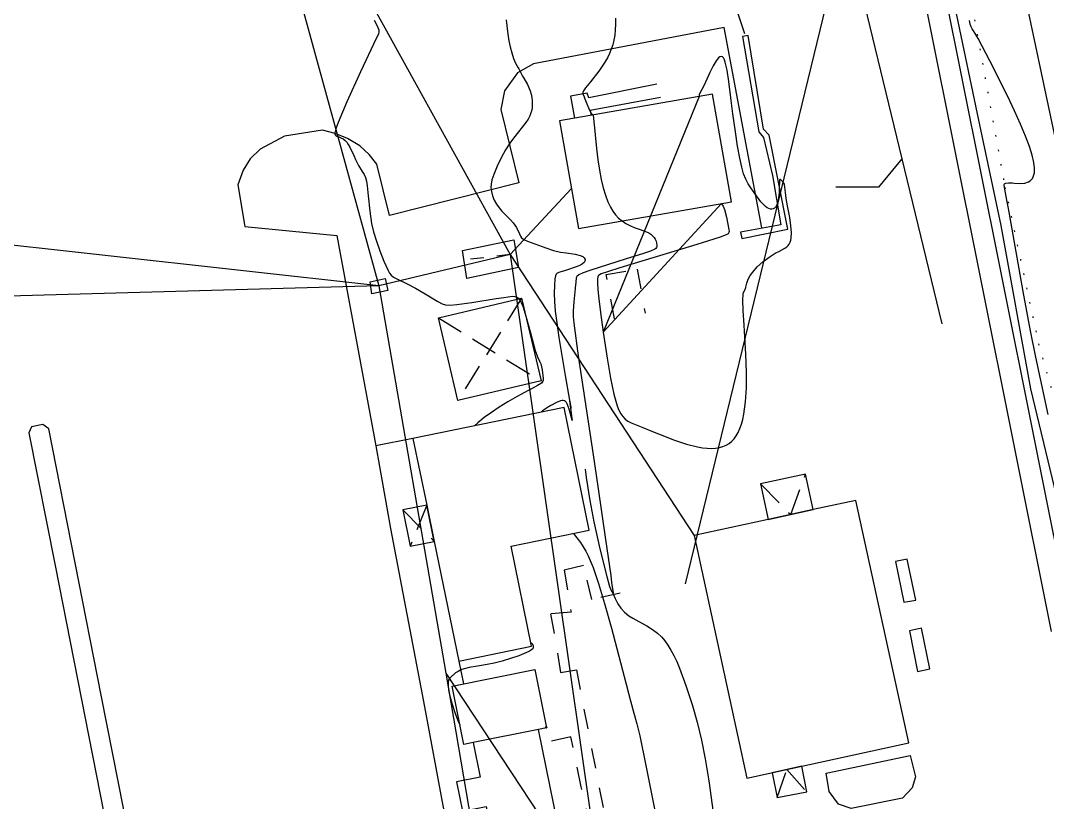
# Model space of a CAD drawing. Header units: metres. Extents: x 1233805 to 1234355, y 654698 to 655114.
# Drawn here: x 1234034.5 to 1234111.5, y 654934 to 654992.7 of the extents above; entities that cross this region are included whole.
import ezdxf

# ---------------------------------------------------------------- set-up
doc = ezdxf.new("R2010")
doc.units = ezdxf.units.M
for name, pattern in [('ИИDash_10_10', [2, 1, -1]), ('ИИDash_15_15', [3, 1.5, -1.5]), ('ИИDash_20_10', [3, 2, -1]), ('ИИDot', [1, 0, -1])]:
    doc.linetypes.add(name, pattern=pattern)
for name, color, linetype, lineweight in [('ИИ_ГОРИЗОНТАЛИ_ОСН', 32, 'Continuous', 25), ('ИИ_ГОРИЗОНТАЛИ_УТОЛЩ', 32, 'Continuous', 30), ('ИИ_ДОРОГИ_АД', 7, 'Continuous', 25), ('ИИ_ДОРОГИ_ЖД', 7, 'Continuous', 25), ('ИИ_ЛЭП_ВН', 250, 'Continuous', 25), ('ИИ_ЛЭП_НН', 250, 'Continuous', 25), ('ИИ_ОТКОС', 7, 'Continuous', 25), ('ИИ_СООРУЖЕНИЕ', 7, 'Continuous', 25), ('ИИ_СТРОЕНИЕ', 7, 'Continuous', 25)]:
    doc.layers.add(name, color=color, linetype=linetype, lineweight=lineweight)

msp = doc.modelspace()

# ---------------------------------------------------------------- linework, layer by layer
at = {"layer": 'ИИ_ГОРИЗОНТАЛИ_ОСН'}
for points, elevation in [([(1234061.02367043, 654992.70291072), (1234061.19896885, 654992.38772495), (1234061.30700509, 654992.15780206), (1234061.36265757, 654991.98176263), (1234061.37363815, 654991.83518692), (1234061.34382629, 654991.69793091), (1234061.25939751, 654991.50606003), (1234061.17323009, 654991.32750326), (1234059.99074428, 654988.82890267), (1234058.98136479, 654986.59419219), (1234058.32129483, 654985.036699), (1234058.146335, 654984.55560553), (1234058.07731805, 654984.26328927), (1234058.0773962, 654984.17206079), (1234058.09890497, 654984.10536236), (1234058.14277392, 654984.05771693), (1234058.21970558, 654984.01732827), (1234058.3165038, 654983.97991668), (1234058.52624855, 654983.89391437), (1234058.68998253, 654983.80185014), (1234058.83641341, 654983.68763888), (1234058.96511825, 654983.55037305), (1234059.08048174, 654983.38712403), (1234059.20017266, 654983.17768324), (1234059.48738576, 654982.55514966), (1234059.62070358, 654982.25237191), (1234059.84921755, 654981.80590041), (1234060.12601003, 654981.3713228), (1234060.13229807, 654981.36212915), (1234060.2769869, 654981.13185706), (1234060.3729737, 654980.91187325), (1234060.44843744, 654980.63755309), (1234060.50490217, 654980.29708422), (1234060.57376952, 654979.54729577), (1234060.68463757, 654978.37396392), (1234060.8300428, 654977.46684882), (1234060.98303112, 654976.82411784), (1234061.18893145, 654976.13418971), (1234061.44619176, 654975.40195233), (1234061.75563458, 654974.62512262), (1234062.06802482, 654973.93224207), (1234062.18204367, 654973.7292106), (1234062.28812782, 654973.58434794), (1234062.47233104, 654973.42734684), (1234062.8148167, 654973.2591591), (1234062.81756735, 654973.25792222), (1234063.48926763, 654972.94338636), (1234064.11595641, 654972.61549471), (1234064.84444128, 654972.19541532), (1234065.80469641, 654971.61043378), (1234065.80703454, 654971.60898749), (1234066.11981864, 654971.43258439), (1234066.37050417, 654971.35932409), (1234066.70869334, 654971.34495114), (1234067.23142, 654971.38931357), (1234068.337586, 654971.54070719), (1234070.16091839, 654971.82659723), (1234070.75952615, 654971.92226173), (1234071.39605195, 654971.99985666), (1234071.58122404, 654971.98920532), (1234071.72572563, 654971.94547436), (1234071.8482251, 654971.86075607), (1234071.95474736, 654971.72793285), (1234072.05530079, 654971.53496328), (1234072.16329454, 654971.25622292), (1234072.39615859, 654970.50858146), (1234072.74174644, 654969.24910227), (1234073.10434445, 654967.94556268), (1234073.27090226, 654967.46677513), (1234073.430978, 654967.14428946), (1234073.52939818, 654966.93392665), (1234073.61980594, 654966.47985207), (1234073.6895114, 654965.82378485), (1234073.6916752, 654965.71077825), (1234073.67534375, 654965.63504371), (1234073.63395034, 654965.56646795), (1234073.56079785, 654965.49620636), (1234073.27721689, 654965.31299168), (1234072.60013575, 654964.94429812), (1234072.57685056, 654964.93183286), (1234071.73705446, 654964.47497159), (1234071.04075013, 654964.07459201), (1234070.3981854, 654963.67914405), (1234069.8143329, 654963.29091185), (1234069.27976195, 654962.90295767), (1234068.80283892, 654962.52059342), (1234068.5449636218, 654962.2888548435)], 5), ([(1234070.92878507, 654992.73038596), (1234071.04220159, 654991.65876971), (1234071.12204362, 654991.1639118), (1234071.21470294, 654990.71343866), (1234071.33600698, 654990.25596753), (1234071.47659896, 654989.84750369), (1234071.63503796, 654989.48941673), (1234071.83137114, 654989.13662441), (1234071.87798112, 654989.05796428), (1234072.0269546, 654988.76101848), (1234072.15686546, 654988.50172486), (1234072.23958482, 654988.36683793), (1234072.5193663, 654987.87773114), (1234072.71156248, 654987.41530567), (1234072.78604332, 654987.16352986), (1234072.8395219, 654986.91306967), (1234072.87137203, 654986.66689661), (1234072.8814033, 654986.42660396), (1234072.86962181, 654986.19404321), (1234072.83612532, 654985.96940914), (1234072.78101437, 654985.75336446), (1234072.7044073, 654985.54636326), (1234072.57985361, 654985.29936524), (1234072.40983097, 654985.03211443), (1234071.85783198, 654984.32541528), (1234071.47772164, 654983.85511116), (1234071.20638927, 654983.48951034), (1234070.87436642, 654982.97454728), (1234070.55126262, 654982.3916451), (1234070.24630144, 654981.75656246), (1234069.98779764, 654981.12795778), (1234069.85469709, 654980.73085053), (1234069.78718351, 654980.42160501), (1234069.77433592, 654980.15251066), (1234069.81344011, 654979.86695748), (1234069.90454554, 654979.53341054), (1234070.03441555, 654979.2060239), (1234070.19628946, 654978.90163027), (1234070.38636667, 654978.62702914), (1234070.60829201, 654978.37420074), (1234070.94255916, 654978.0465702), (1234071.25147731, 654977.74469098), (1234071.45194599, 654977.51885095), (1234071.6902095, 654977.16289314), (1234071.91793606, 654976.69513705), (1234072.0000752, 654976.51539387), (1234072.07863362, 654976.38364855), (1234072.16665905, 654976.29814094), (1234072.29133586, 654976.22938294), (1234072.52906772, 654976.1356644), (1234073.89861699, 654975.62842187), (1234074.4825857, 654975.43119058), (1234074.99842923, 654975.32173848), (1234075.42369899, 654975.26138829), (1234076.09016788, 654975.16166014), (1234076.48211406, 654975.06769886), (1234076.66637947, 654974.98540286), (1234076.78517246, 654974.88451242), (1234076.83724689, 654974.76592434), (1234076.82133747, 654974.63238767), (1234076.76125913, 654974.52779359), (1234076.65668196, 654974.43516242), (1234076.49466596, 654974.34307968), (1234076.25968586, 654974.24288686), (1234075.36968218, 654973.94047901), (1234074.94959167, 654973.80258399), (1234074.76055005, 654973.72691967), (1234074.66884439, 654973.65315208), (1234074.62098614, 654973.54263807), (1234074.58547737, 654973.31734944), (1234074.5361131, 654972.79875315), (1234074.52373523, 654972.24227099), (1234074.54725862, 654971.6034607), (1234074.60713738, 654970.88741694), (1234074.71317114, 654970.00664484), (1234074.8710329, 654968.91310242), (1234075.34652391, 654966.05990229), (1234075.68148261, 654964.21815645), (1234075.78511185, 654963.68742259), (1234075.79760774, 654963.62348442), (1234075.80113263, 654963.60544851), (1234075.8022115, 654963.59992826), (1234075.80286918, 654963.59656309)], 5.5), ([(1234075.67298511, 654964.16870185), (1234075.72742013, 654963.79111896), (1234075.86813964, 654962.69522243), (1234075.82317741, 654962.87286341), (1234075.65479644, 654963.52687216), (1234075.5019902, 654963.93233599), (1234075.437901, 654964.03888232), (1234075.36926056, 654964.11579387), (1234075.29431862, 654964.16506211), (1234075.21067773, 654964.18827867), (1234075.11871389, 654964.18682001), (1234075.01081435, 654964.16181677), (1234074.6996121, 654964.02745362), (1234074.28143248, 654963.80957893), (1234073.93833742, 654963.60134886), (1234073.65972089, 654963.3963308), (1234073.5845710011, 654963.3253129151)], 5.5), ([(1234075.9835842813, 654954.2147888904), (1234076.22070819, 654953.89342262), (1234076.50003511, 654953.52375005), (1234076.70690454, 654953.21693412), (1234076.89812803, 654952.88871198), (1234077.07810775, 654952.52927212), (1234077.44186871, 654951.64549236), (1234077.85003123, 654950.46081036), (1234078.30630366, 654948.96523434), (1234078.8275351, 654947.10370947), (1234079.77770896, 654943.47573244), (1234080.25388597, 654941.64439215), (1234080.50720432, 654940.73907424), (1234080.73200562, 654939.92172811), (1234080.94274747, 654939.02324372), (1234081.4064664, 654936.80298204), (1234082.0515788, 654933.54317256)], 5.5), ([(1234072.78307786, 654946.0070340821), (1234072.83673651, 654945.99045331), (1234072.87800415, 654945.95700059), (1234072.90436763, 654945.91011795), (1234072.9385639, 654945.78137956), (1234072.94203213, 654945.64367867), (1234072.91394336, 654945.55477001), (1234072.8281771, 654945.47134444), (1234072.66314734, 654945.37252331), (1234072.40947566, 654945.25392734), (1234071.86863656, 654945.04002859), (1234071.23795136, 654944.82213138), (1234070.61595268, 654944.63409059), (1234070.03483944, 654944.48520763), (1234069.48791923, 654944.37248866), (1234068.77880464, 654944.25231592), (1234068.1594701, 654944.14645907), (1234067.77843107, 654944.05806572), (1234067.53171913, 654943.97304314), (1234067.31440685, 654943.86788267), (1234067.126125, 654943.74346295), (1234066.93790931, 654943.58056283), (1234066.89789994, 654943.54337679), (1234066.80317913, 654943.46052707), (1234066.67562071, 654943.33861065), (1234066.60521385, 654943.215556), (1234066.56214836, 654943.03340185), (1234066.56013431, 654942.79649379), (1234066.59909266, 654942.48945511), (1234066.67979424, 654942.10868859), (1234066.85268931, 654941.47964525), (1234067.07557509, 654940.79075713), (1234067.30059639, 654940.18881751), (1234067.452439098, 654939.8521868153)], 5)]:
    msp.add_lwpolyline(points, dxfattribs=dict(at, elevation=elevation))
for points, elevation in [([(1234078.19526841, 654969.30425991), (1234078.48837447, 654967.36959054), (1234078.75405564, 654965.85471652), (1234079.00974979, 654964.66008631), (1234079.25469953, 654963.7929675), (1234079.38368806, 654963.45696673), (1234079.51970788, 654963.18885343), (1234079.67157766, 654962.97120946), (1234079.84895377, 654962.79024889), (1234080.05318539, 654962.640259), (1234080.30922335, 654962.49949141), (1234081.16221258, 654962.151875), (1234081.90587152, 654961.86403967), (1234082.35749219, 654961.68005306), (1234083.54556504, 654961.20925876), (1234084.45855998, 654960.90179046), (1234085.27260285, 654960.6982307), (1234085.64184458, 654960.63663655), (1234085.98791229, 654960.60146116), (1234086.31947705, 654960.59272973), (1234086.6281982, 654960.61164088), (1234086.91449502, 654960.6582215), (1234087.17861712, 654960.73251413), (1234087.4208271, 654960.83460822), (1234087.64116535, 654960.96453812), (1234087.83972609, 654961.12235987), (1234088.01656817, 654961.30812097), (1234088.17563179, 654961.52672306), (1234088.31980036, 654961.78180463), (1234088.4490837, 654962.07338247), (1234088.5635002, 654962.40149765), (1234088.66305423, 654962.76613916), (1234088.7478018, 654963.16748576), (1234088.8730397, 654964.08112579), (1234088.93888647, 654965.1231019), (1234088.94890545, 654966.31919562), (1234088.90490228, 654967.66393776), (1234088.79944999, 654969.38141658), (1234088.76830667, 654969.84153213), (1234088.70623308, 654970.93729811), (1234088.68564376, 654971.711024), (1234088.70567732, 654972.16434442), (1234088.73035008, 654972.28235827), (1234088.7687067, 654972.34767426), (1234088.76960274, 654972.34865975), (1234088.83284568, 654972.44799713), (1234088.88900895, 654972.66552216), (1234088.89263474, 654972.68211324), (1234088.97403891, 654972.99716721), (1234089.08263186, 654973.27794888), (1234089.22932219, 654973.55295209), (1234089.41357401, 654973.81935049), (1234089.75119293, 654974.2004309), (1234090.17593741, 654974.58978419), (1234090.6415448, 654974.94512806), (1234091.09777956, 654975.22801963), (1234091.435532, 654975.39636412), (1234091.8337632, 654975.60486167), (1234091.96442773, 654975.69945074), (1234092.06989566, 654975.80110721), (1234092.15803964, 654975.91948472), (1234092.22608414, 654976.05353779), (1234092.27544143, 654976.20607849), (1234092.30678991, 654976.37927229), (1234092.32108203, 654976.77312709), (1234092.28203905, 654977.28800464), (1234092.19139314, 654977.92165337), (1234092.03189131, 654978.79430839), (1234091.93212448, 654979.3305268), (1234091.86530917, 654979.78635063), (1234091.83504626, 654980.17570821), (1234091.80557805, 654980.39893023), (1234091.75814868, 654980.49463393), (1234091.68309009, 654980.59639577), (1234091.58690609, 654980.69437246), (1234091.49881586, 654980.75836936), (1234091.45615578, 654980.76588758), (1234091.43364107, 654980.7270378), (1234091.41526009, 654980.41569966), (1234091.41249892, 654980.30711675), (1234091.38887416, 654979.78362315), (1234091.34617744, 654979.3655092), (1234091.2825948, 654979.03457241), (1234091.19845089, 654978.79471384), (1234091.1318565, 654978.68490927), (1234091.05282861, 654978.60365574), (1234090.96205944, 654978.55167532), (1234090.86054496, 654978.52954645), (1234090.74917961, 654978.53760919), (1234090.62986148, 654978.57585882), (1234090.50446165, 654978.64370097), (1234090.3752051, 654978.73993847), (1234090.2144446, 654978.89322181), (1234090.03766023, 654979.09613636), (1234089.57996218, 654979.71871022), (1234089.4042516, 654979.96742224), (1234089.33541387, 654980.06256497), (1234089.07525713, 654980.44180026), (1234088.89322751, 654980.78208061), (1234088.73335983, 654981.18809785), (1234088.59058926, 654981.6788114), (1234088.43942724, 654982.36434493), (1234088.28108983, 654983.25296124), (1234088.11502205, 654984.34663378), (1234087.93415061, 654985.69183408), (1234087.80989555, 654986.67890744), (1234087.62543398, 654988.10853559), (1234087.49007561, 654988.96864266), (1234087.35778911, 654989.55194512), (1234087.28950198, 654989.74454581), (1234087.21695712, 654989.87996251), (1234087.13786742, 654989.96148489), (1234087.05179794, 654989.98862812), (1234086.95769831, 654989.96170895), (1234086.85469903, 654989.8804592), (1234086.67590772, 654989.65081215), (1234086.45722549, 654989.28169426), (1234086.20038909, 654988.77826604), (1234085.86547478, 654988.06214782), (1234085.76371439, 654987.84085654), (1234085.43554811, 654987.17938501), (1234085.40484723, 654987.1203832), (1234085.40775584, 654986.99905018), (1234085.4088478389, 654986.9936528287)], 6.5), ([(1234087.0668658088, 654978.9543035368), (1234087.07462419, 654978.94294857), (1234087.19218573, 654978.76703359), (1234087.28987037, 654978.52319938), (1234087.44411564, 654977.92507448), (1234087.62442618, 654977.01966763), (1234087.64464262, 654976.86900195), (1234087.63085641, 654976.77554713), (1234087.57675965, 654976.69704625), (1234087.47287386, 654976.62391103), (1234087.05005229, 654976.4531572), (1234086.03650709, 654976.13757294), (1234084.91165689, 654975.79753488), (1234079.45818948, 654974.1394738), (1234078.52763182, 654973.8450156), (1234078.05191905, 654973.67652583), (1234077.85133732, 654973.57246008), (1234077.81452945, 654973.52773112), (1234077.80079044, 654973.46691916), (1234077.8006826, 654973.46593685), (1234077.79912992, 654973.45187873), (1234077.78370912, 654973.28549145), (1234077.77554656, 654972.98331823), (1234077.79547026, 654972.50968594), (1234077.86196873, 654971.80529062), (1234077.99038328, 654970.7725377), (1234078.19526841, 654969.30425991)], 6.5), ([(1234073.9222748557, 654939.7649336943), (1234073.93069892, 654939.76133668), (1234073.95599445, 654939.70419558), (1234073.9687344, 654939.634696), (1234073.96199125, 654939.62389992), (1234073.94948155, 654939.61773421), (1234073.93138486, 654939.6150166), (1234073.90903567, 654939.61590088), (1234073.8902270468, 654939.6249958856)], 5)]:
    msp.add_lwpolyline(points, close=True, dxfattribs=dict(at, elevation=elevation))
at = {"layer": 'ИИ_ГОРИЗОНТАЛИ_УТОЛЩ', "elevation": 6}
for points in [[(1234079.11432177, 654992.86084845), (1234079.12295186, 654992.4166013), (1234079.10760764, 654991.98927012), (1234079.06776417, 654991.5868318), (1234079.00330355, 654991.20812829), (1234078.9141444, 654990.85272239), (1234078.80859224, 654990.53893385), (1234078.67549016, 654990.2192409), (1234078.51474526, 654989.89340792), (1234078.32600868, 654989.56072283), (1234077.87098321, 654988.88220868), (1234077.25293534, 654988.09833262), (1234077.11999844, 654987.93616983), (1234076.88025061, 654987.62959753), (1234076.73565036, 654987.41626092), (1234076.67426489, 654987.28055777), (1234076.67724623, 654987.18107607), (1234076.76343715, 654986.95523591), (1234076.82720387, 654986.8018198), (1234076.96892822, 654986.44644812), (1234077.0923395, 654986.1368811), (1234077.18892855, 654985.92214016), (1234077.19897888, 654985.90273801), (1234077.2126296, 654985.87508244), (1234077.28029416, 654985.75455109), (1234077.39651525, 654985.62554159), (1234077.41484294, 654985.60978794), (1234077.442193, 654985.57552484), (1234077.59075009, 654984.14608274), (1234077.59331902, 654984.11953947), (1234077.6993688, 654983.08651055), (1234077.8046268, 654982.24110594), (1234077.92360046, 654981.46638261), (1234078.05608997, 654980.76834082), (1234078.20508738, 654980.13457529), (1234078.36881865, 654979.57575293), (1234078.54731463, 654979.09177257), (1234078.74050161, 654978.68284492), (1234078.92240812, 654978.38278177), (1234079.12814332, 654978.11233496), (1234079.35827245, 654977.87073839), (1234079.61406226, 654977.65665125), (1234079.88952096, 654977.47309577), (1234080.19607075, 654977.3107206), (1234080.53537927, 654977.16719904), (1234080.98022846, 654977.01178074), (1234081.44711446, 654976.84231686), (1234081.62296708, 654976.7545961), (1234081.77675546, 654976.65520111), (1234081.90823368, 654976.5442894), (1234082.01713089, 654976.42208811), (1234082.10313454, 654976.28899212), (1234082.16611392, 654976.14525734), (1234082.20589062, 654975.99147778), (1234082.22288182, 654975.82602765), (1234082.21888529, 654975.72398411), (1234082.19507687, 654975.65100127), (1234082.14516018, 654975.5881308), (1234082.06307703, 654975.52883642), (1234081.761453, 654975.39539985), (1234081.14809648, 654975.1902299), (1234079.93363131, 654974.81107728), (1234077.19819362, 654973.93892796), (1234076.69354377, 654973.7528051), (1234076.38122142, 654973.60963295), (1234076.23016164, 654973.49751061), (1234076.19819437, 654973.44407514), (1234076.183664, 654973.37451056), (1234076.14659245, 654973.04794642), (1234076.09926398, 654972.62284476), (1234076.09420359, 654972.57778582), (1234075.99097931, 654971.59022072), (1234075.94266075, 654970.90578515), (1234075.94302438, 654970.48859843), (1234075.98877766, 654969.97633016), (1234076.33326869, 654967.53394864), (1234077.4394116, 654960.10967302), (1234077.79526215, 654957.72611833), (1234078.37927591, 654953.75115566), (1234078.76216653, 654951.04832491), (1234078.83550314, 654950.53007552), (1234078.94612029, 654949.75067855), (1234078.94656235, 654949.74782308), (1234078.94694583, 654949.74534602), (1234078.94724035, 654949.74344354), (1234078.94724997, 654949.7433814), (1234078.94729342, 654949.74310075)], [(1234111.56977065, 654963.13480747), (1234110.99259812, 654965.81408049), (1234110.64087988, 654967.43265957), (1234110.24994501, 654969.40968574), (1234109.70780887, 654972.36053365), (1234108.64290371, 654978.31226694), (1234108.57039754, 654978.71924632), (1234108.48109783, 654979.22031644), (1234108.28810813, 654980.3213425), (1234108.28474799, 654980.38298168), (1234108.29980403, 654980.42636502), (1234108.39598139, 654980.48603447), (1234108.59454359, 654980.5115816), (1234108.90020767, 654980.50191726), (1234109.02160893, 654980.49180642), (1234109.48391006, 654980.46694053), (1234109.82506871, 654980.49748319), (1234110.10225195, 654980.58842637), (1234110.21585315, 654980.657211), (1234110.31323546, 654980.74177583), (1234110.39606095, 654980.84448865), (1234110.46224877, 654980.96388704), (1234110.51184921, 654981.10006304), (1234110.54488309, 654981.25307651), (1234110.56128447, 654981.60988146), (1234110.51144917, 654982.03450525), (1234110.38278177, 654982.57892213), (1234110.17239173, 654983.24160155), (1234109.88054323, 654984.02171026), (1234109.50764114, 654984.91816388), (1234109.05689647, 654985.92389302), (1234108.52657878, 654987.0432783), (1234107.20539252, 654989.66814782), (1234106.32524188, 654991.33779685), (1234106.10521877, 654991.72347034), (1234105.96890641, 654991.92110259), (1234105.96596581, 654991.92479184), (1234105.86773885, 654992.06216654), (1234105.79617382, 654992.21184296), (1234105.73073972, 654992.41678208), (1234105.66970081, 654992.68599318)], [(1234076.83814815, 654959.03397359), (1234076.92836458, 654958.41445458), (1234077.19957262, 654956.68507669), (1234077.50010231, 654955.0812354), (1234077.94919949, 654953.05702036), (1234078.46799449, 654950.98860364), (1234078.68575467, 654950.23963838), (1234078.8317457, 654949.88348069), (1234078.83873201, 654949.87073236), (1234079.0169084, 654949.49887963), (1234079.08996053, 654949.34008229), (1234079.29841563, 654948.93167308), (1234079.52808568, 654948.59774974), (1234079.80545103, 654948.29956071), (1234080.12974134, 654948.04015895), (1234080.42470088, 654947.85554384), (1234080.87763068, 654947.60731876), (1234081.46230663, 654947.28453213), (1234081.89236984, 654947.01170955), (1234082.26668643, 654946.72617015), (1234082.58801332, 654946.42350506), (1234082.82887334, 654946.14491667), (1234083.06029983, 654945.82672297), (1234083.28412375, 654945.46643045), (1234083.50290499, 654945.05993444), (1234083.71653104, 654944.60869635), (1234083.93300177, 654944.09704276), (1234084.41004875, 654942.80563137), (1234084.87533147, 654941.38915993), (1234085.25806598, 654940.05070618), (1234085.58516677, 654938.69574737), (1234085.8621435, 654937.29930768), (1234086.12542413, 654935.65209698), (1234086.44789058, 654933.28452774)]]:
    msp.add_lwpolyline(points, dxfattribs=at)
at = {"layer": 'ИИ_ДОРОГИ_АД'}
for points in [[(1234090.1090333, 654977.1332198), (1234087.27881895, 654992.16354202), (1234072.97498797, 654989.42789356), (1234071.76461005, 654988.75017938), (1234070.78984426, 654987.40623769), (1234070.51056212, 654986.00005061), (1234071.87639647, 654980.512832), (1234062.18354065, 654978.05284171), (1234061.21662124, 654981.89950503), (1234060.6579834, 654982.64811288), (1234059.95381969, 654983.2924536), (1234059.01669202, 654983.8357204), (1234058.09187335, 654984.21163202), (1234057.14792913, 654984.45362845), (1234054.28802113, 654984.00178942), (1234052.47844938, 654983.03245102), (1234051.72728095, 654982.31542046), (1234051.18519406, 654981.4636764), (1234050.79799965, 654980.3667427), (1234051.31343336, 654977.23968226), (1234058.21189847, 654976.55345285), (1234061.14106197, 654960.77299441), (1234062.24314863, 654954.57038448), (1234064.72439516, 654941.59912746), (1234069.30199868, 654917.00157516)], [(1234063.93275795, 654961.34029726), (1234061.14106197, 654960.77299441)], [(1234067.36917702, 654944.63127313), (1234067.71091345, 654942.92391495)]]:
    msp.add_lwpolyline(points, dxfattribs=at)
for points in [[(1234067.64230945, 654975.43001996), (1234071.4867152, 654976.23147098), (1234071.85231072, 654974.16005427), (1234067.97527093, 654973.34520952)], [(1234060.71143687, 654973.09660492), (1234061.83967298, 654973.32999743), (1234062.04389958, 654972.43530028), (1234060.84759611, 654972.1921951)], [(1234047.65754262, 654906.03588334), (1234040.57768555, 654941.96029721), (1234036.63099885, 654962.05683306), (1234036.17512935, 654962.38638237), (1234035.32654047, 654962.21109018), (1234035.13016855, 654961.76935388), (1234037.09386329, 654951.80859933), (1234041.29033781, 654930.42385945), (1234041.64240828, 654930.12087493), (1234041.73153262, 654929.51045998), (1234041.50872178, 654929.14954609), (1234043.69111844, 654918.26338151), (1234046.15230991, 654905.6845248), (1234046.50562772, 654905.48072137), (1234047.43661504, 654905.69615934)], [(1234100.11428417, 654952.10057064), (1234100.76003002, 654949.0452687), (1234101.66279189, 654949.21499661), (1234100.99291725, 654952.27322566)], [(1234101.1817603, 654946.91703948), (1234101.77663158, 654943.85849998), (1234102.69608994, 654944.06532676), (1234102.07536264, 654947.10838808)], [(1234094.91372054, 654936.22573344), (1234101.2352257, 654937.54845359), (1234101.62097216, 654935.94794646), (1234101.36811718, 654935.13409958), (1234100.6545124, 654934.34346999), (1234096.79710015, 654933.57215487), (1234095.8440918, 654933.89943659), (1234095.14977434, 654934.84431589)]]:
    msp.add_lwpolyline(points, close=True, dxfattribs=at)
at = {"layer": 'ИИ_ДОРОГИ_АД', "linetype": 'ИИDash_15_15'}
for points in [[(1234079.04745869, 654970.30506327), (1234078.41651688, 654973.64608073), (1234080.74860808, 654974.03445473), (1234081.34142371, 654970.73851468)], [(1234079.48273684, 654949.74165428), (1234077.34731353, 654949.25433516), (1234076.72061947, 654951.80703937), (1234075.28155488, 654951.45893528), (1234075.79218479, 654948.30286986), (1234074.26026888, 654948.18682777), (1234075.01025002, 654943.77050934), (1234076.18978628, 654943.96946398), (1234078.99819846, 654929.47795136), (1234078.04885392, 654929.19506412), (1234076.54208742, 654935.20479367), (1234075.77964934, 654938.9555942), (1234073.55470426, 654938.46398376)]]:
    msp.add_lwpolyline(points, dxfattribs=at)
at = {"layer": 'ИИ_ДОРОГИ_ЖД'}
for points in [[(1234089.92343656, 655090.69751909), (1234092.96205356, 655075.71637525), (1234104.16931624, 655021.45356745), (1234108.3491839, 655001.52329929), (1234113.32872478, 654978.0249006), (1234118.83848697, 654952.19008379), (1234121.8506392, 654938.17583252), (1234125.47059453, 654921.43573877), (1234130.17261242, 654899.77305295), (1234133.97022865, 654882.27869367), (1234136.00626965, 654873.05308248), (1234138.72253183, 654860.60521383), (1234141.09234884, 654849.85154139), (1234142.8974101, 654841.71061835), (1234146.50655429, 654824.5392833), (1234147.51389895, 654819.33130268), (1234148.74960637, 654812.75484857), (1234149.91472849, 654806.10241609), (1234151.46227324, 654797.13544106), (1234152.70813066, 654789.31648055), (1234153.48068015, 654784.24570338), (1234154.03692459, 654780.73010523), (1234154.77034154, 654775.87861471), (1234156.14083607, 654767.07627057)], [(1234083.09926767, 655090.29776184), (1234084.35111186, 655083.62569142), (1234087.01982802, 655069.87227753), (1234089.81491778, 655056.18528666), (1234095.33774045, 655028.86936699), (1234100.83979842, 655001.50354712), (1234106.3550147, 654974.06053233), (1234111.79377581, 654946.85533982)], [(1234084.71195715, 655090.32470303), (1234085.91293585, 655083.9237351), (1234088.57923249, 655070.18279038), (1234091.37307587, 655056.50190279), (1234096.89637664, 655029.18361845), (1234102.39860438, 655001.81695417), (1234107.91400523, 654974.37302102), (1234113.35259935, 654947.16866382)]]:
    msp.add_lwpolyline(points, dxfattribs=at)
at = {"layer": 'ИИ_ЛЭП_ВН', "elevation": -11.67}
msp.add_lwpolyline([(1234018.97403431, 655086.68924503), (1234017.69525366, 655058.05221286), (1234015.43298845, 655015.56629624), (1234050.33698138, 655012.90777298), (1234071.22582042, 654975.12410439), (1234078.32320424, 654925.62461336), (1234104.32062341, 654887.73389279)], dxfattribs=at)
at = {"layer": 'ИИ_ЛЭП_ВН', "linetype": 'ИИDash_10_10', "elevation": -11.67}
msp.add_lwpolyline([(1234071.22582042, 654975.12410439), (1234068.19784116, 654974.77738577)], dxfattribs=at)
at = {"layer": 'ИИ_ЛЭП_НН', "elevation": -11.67}
for points in [[(1234050.33698138, 655012.90777298), (1234061.37009156, 654972.78136427)], [(1234071.22582042, 654975.12410439), (1234075.81805222, 654980.0800806)], [(1234061.37009156, 654972.78136427), (1234030.22708284, 654976.24313571), (1234018.5594015, 654935.94665821), (1234028.29295762, 654912.01928582), (1234049.68568374, 654891.72365786), (1234060.29274514, 654840.33867042)], [(1234071.22582042, 654975.12410439), (1234061.37009156, 654972.78136427)], [(1234071.22582042, 654975.12410439), (1234085.01976448, 654954.04767223)], [(1234061.37009156, 654972.78136427), (1234027.30469358, 654971.825127), (1234018.5594015, 654935.94665821)], [(1234061.37009156, 654972.78136427), (1234066.38509897, 654943.7188594), (1234071.32932275, 654914.81442756), (1234077.19893299, 654872.0390863), (1234085.76023621, 654846.35844382), (1234090.83893242, 654812.01489527), (1234093.37063655, 654773.56803649), (1234096.03290709, 654741.24083776), (1234098.03735019, 654708.98158817), (1234098.25519292, 654706.62998698)], [(1234066.38509897, 654943.7188594), (1234078.32320424, 654925.62461336)]]:
    msp.add_lwpolyline(points, dxfattribs=at)
at = {"layer": 'ИИ_ЛЭП_НН'}
for points in [[(1234097.60159985, 654994.7014831), (1234103.6136046, 654969.94174003)], [(1234100.60760223, 654982.32161157), (1234098.8399639, 654980.18951875), (1234095.64151098, 654980.18951875)]]:
    msp.add_lwpolyline(points, dxfattribs=at)
at = {"layer": 'ИИ_ОТКОС', "elevation": 5.825992}
msp.add_lwpolyline([(1234113.36006074, 654952.2709913), (1234110.28298114, 654965.06098216), (1234108.04213549, 654977.31099994), (1234106.2830333, 654985.68200284), (1234103.28406659, 655000.02800238), (1234100.69100283, 655012.21801526), (1234099.03018086, 655021.60995357), (1234096.23559267, 655033.99525644), (1234093.84306556, 655046.13432377), (1234092.77937069, 655051.54219635), (1234089.4177412, 655067.97176441), (1234088.02741998, 655075.07422937), (1234085.78963368, 655086.25130103), (1234084.9935536, 655090.32940732)], dxfattribs=at)
at = {"layer": 'ИИ_ОТКОС', "color": 33, "linetype": 'ИИDot', "elevation": 6.425997}
msp.add_lwpolyline([(1234085.853761, 655090.34377773), (1234087.26098339, 655084.16403059), (1234090.17104344, 655068.92299941), (1234091.79692765, 655061.69698939), (1234093.56114268, 655053.17295625), (1234095.07908908, 655046.26301938), (1234095.76818676, 655041.25797174), (1234097.78207897, 655031.12701452), (1234099.76415794, 655021.15199902), (1234103.22697317, 655007.37998717), (1234105.8671887, 654993.8200163), (1234108.33811231, 654980.16098408), (1234110.85789198, 654968.4359559), (1234112.36788507, 654963.14394992)], dxfattribs=at)
at = {"layer": 'ИИ_СООРУЖЕНИЕ'}
for points, elevation in [([(1234088.81283559, 654991.68340762), (1234086.89160231, 654997.50654442)], 4.484), ([(1234095.58663506, 654996.61637187), (1234084.34233517, 654950.42994597)], -11.67)]:
    msp.add_lwpolyline(points, dxfattribs=dict(at, elevation=elevation))
for points in [[(1234088.65544221, 654991.49500831), (1234089.87496629, 654984.33146604), (1234090.2184743, 654983.92362234), (1234090.91098602, 654981.06669848), (1234091.51457194, 654977.35967151), (1234088.50860208, 654976.80374276), (1234088.60131346, 654976.3297935), (1234092.05480017, 654977.04589441), (1234090.64242902, 654984.09833963), (1234090.22862828, 654984.54798333), (1234089.07133656, 654991.57439503)], [(1234065.84466291, 654970.37965004), (1234072.07592938, 654971.85147528), (1234073.54051414, 654965.65086283), (1234067.30924767, 654964.17903759)]]:
    msp.add_lwpolyline(points, close=True, dxfattribs=at)
at = {"layer": 'ИИ_СООРУЖЕНИЕ', "linetype": 'ИИDash_20_10'}
for points in [[(1234072.07592938, 654971.85147528), (1234067.30924767, 654964.17903759)], [(1234065.84466291, 654970.37965004), (1234073.54051414, 654965.65086283)]]:
    msp.add_lwpolyline(points, dxfattribs=at)
at = {"layer": 'ИИ_СТРОЕНИЕ'}
for points in [[(1234082.22538143, 654987.90697272), (1234077.11218881, 654986.8754998), (1234076.99258053, 654987.24921609), (1234075.73671812, 654987.01003589), (1234076.03760848, 654985.34977129)], [(1234082.49598351, 654986.92033777), (1234077.2332928, 654985.93370283), (1234077.30136041, 654985.57145578)]]:
    msp.add_lwpolyline(points, dxfattribs=at)
for points in [[(1234074.92780522, 654985.15509212), (1234076.34544635, 654977.07357647), (1234087.82154336, 654979.08668736), (1234086.40390222, 654987.16820301), (1234074.92780522, 654985.15509212)], [(1234063.93275795, 654961.34029726), (1234064.96093824, 654956.34093925), (1234065.52078041, 654953.6187985), (1234067.36917702, 654944.63127313), (1234072.83483888, 654945.75535461), (1234071.29343046, 654953.2502003), (1234077.15807794, 654954.45633815), (1234075.2630673, 654963.6705166), (1234063.93275795, 654961.34029726)], [(1234089.98986464, 654957.92148578), (1234090.57042602, 654955.25718079), (1234093.95829526, 654955.99540935), (1234093.37773389, 654958.65971434), (1234089.98986464, 654957.92148578)], [(1234085.01976448, 654954.04767223), (1234088.98531953, 654935.84899669), (1234101.12668877, 654938.4946435), (1234097.16113372, 654956.69331905), (1234093.95829526, 654955.99540935), (1234090.57042602, 654955.25718079), (1234085.01976448, 654954.04767223)], [(1234063.1643531, 654955.97144913), (1234063.72419527, 654953.24930837), (1234065.52078041, 654953.6187985), (1234064.96093824, 654956.34093925), (1234063.1643531, 654955.97144913)], [(1234073.06134062, 654944.00922386), (1234073.94827224, 654939.63677008), (1234073.34176554, 654939.51374305), (1234068.44842384, 654938.52115177), (1234067.7511245, 654938.37970789), (1234066.86419288, 654942.75216168), (1234073.06134062, 654944.00922386)], [(1234067.20626417, 654935.5671785), (1234067.6513375, 654933.37302676), (1234069.419926, 654933.73177659), (1234069.93277102, 654931.20351956), (1234068.11666768, 654930.83513156), (1234068.57694432, 654928.56602957), (1234070.39304765, 654928.93441757), (1234071.04275217, 654925.73146155), (1234071.42081863, 654925.80815055), (1234075.61787557, 654926.65950375), (1234075.93609387, 654926.72405283), (1234073.34176554, 654939.51374305), (1234068.44842384, 654938.52115177), (1234068.97485267, 654935.92592834), (1234067.20626417, 654935.5671785)], [(1234091.24203709, 654934.39329735), (1234093.46839951, 654934.82778192), (1234093.09436825, 654936.74437277), (1234090.87748676, 654936.26130654), (1234091.24203709, 654934.39329735)]]:
    msp.add_lwpolyline(points, close=True, dxfattribs=at)
at = {"layer": 'ИИ_СТРОЕНИЕ', "linetype": 'ИИDash_20_10'}
for points in [[(1234089.98986464, 654957.92148578), (1234092.26436064, 654955.62629507), (1234093.37773389, 654958.65971434)], [(1234063.1643531, 654955.97144913), (1234065.52078041, 654953.6187985)], [(1234064.96093824, 654956.34093925), (1234063.72419527, 654953.24930837)], [(1234091.24203709, 654934.39329735), (1234091.9859275, 654936.50283966), (1234093.46839951, 654934.82778192)]]:
    msp.add_lwpolyline(points, dxfattribs=at)

doc.saveas('drawing.dxf')
